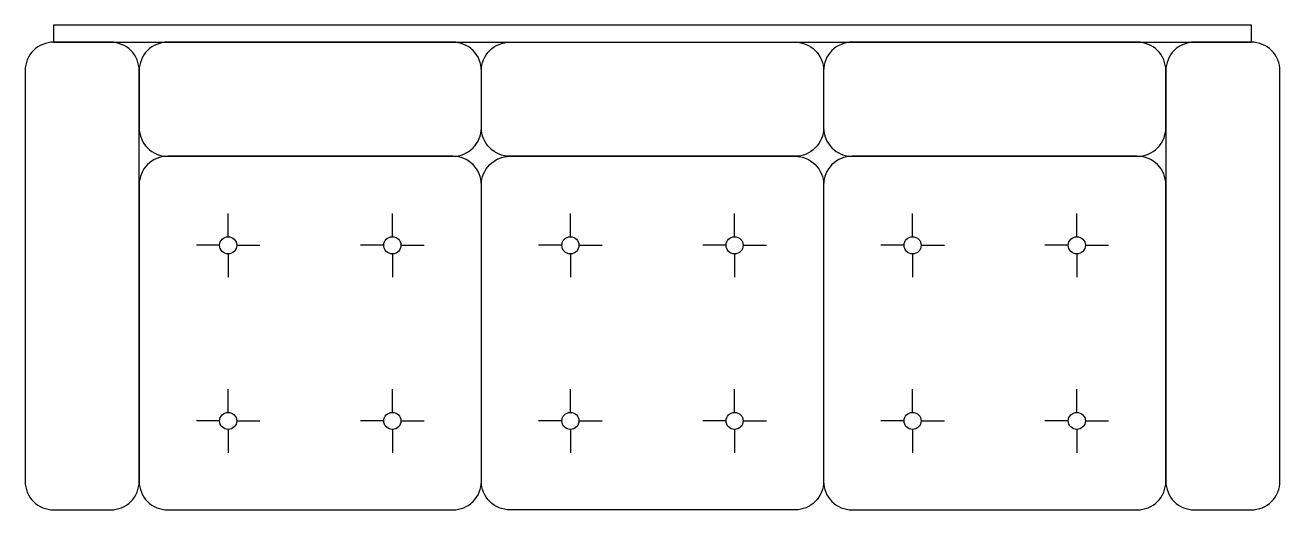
# Model space of a CAD drawing. Header units: millimetres. Extents: x -827.65 to -825.45, y 2723.29 to 2724.14.
import ezdxf

# ---------------------------------------------------------------- set-up
doc = ezdxf.new("R2010")
doc.units = ezdxf.units.MM
doc.header["$LTSCALE"] = 10
doc.layers.add('Móveis_sofás', color=2, linetype='Continuous')

msp = doc.modelspace()

# ---------------------------------------------------------------- linework, layer by layer
at = {"layer": 'Móveis_sofás', "color": 1}
for p, q in [((-827.2932, 2723.7668), (-827.2932, 2723.8076)), ((-827.0053, 2723.7668), (-827.0053, 2723.8076)), ((-826.6932, 2723.7668), (-826.6932, 2723.8076)), ((-826.4053, 2723.7668), (-826.4053, 2723.8076)), ((-826.0932, 2723.7668), (-826.0932, 2723.8076)), ((-825.8053, 2723.7668), (-825.8053, 2723.8076)), ((-827.3082, 2723.7518), (-827.3489, 2723.7518)), ((-827.2932, 2723.7368), (-827.2932, 2723.696)), ((-827.2782, 2723.7518), (-827.2374, 2723.7518)), ((-827.0203, 2723.7518), (-827.0611, 2723.7518)), ((-827.0053, 2723.7368), (-827.0053, 2723.696)), ((-826.9903, 2723.7518), (-826.9495, 2723.7518)), ((-826.7082, 2723.7518), (-826.7489, 2723.7518)), ((-826.6932, 2723.7368), (-826.6932, 2723.696)), ((-826.6782, 2723.7518), (-826.6374, 2723.7518)), ((-826.4203, 2723.7518), (-826.4611, 2723.7518)), ((-826.4053, 2723.7368), (-826.4053, 2723.696)), ((-826.3903, 2723.7518), (-826.3495, 2723.7518)), ((-826.1082, 2723.7518), (-826.1489, 2723.7518)), ((-826.0932, 2723.7368), (-826.0932, 2723.696)), ((-826.0782, 2723.7518), (-826.0374, 2723.7518)), ((-825.8203, 2723.7518), (-825.8611, 2723.7518)), ((-825.8053, 2723.7368), (-825.8053, 2723.696)), ((-825.7903, 2723.7518), (-825.7495, 2723.7518)), ((-827.2932, 2723.4589), (-827.2932, 2723.4997)), ((-827.0053, 2723.4589), (-827.0053, 2723.4997)), ((-826.6932, 2723.4589), (-826.6932, 2723.4997)), ((-826.4053, 2723.4589), (-826.4053, 2723.4997)), ((-826.0932, 2723.4589), (-826.0932, 2723.4997)), ((-825.8053, 2723.4589), (-825.8053, 2723.4997)), ((-827.3082, 2723.4439), (-827.3489, 2723.4439)), ((-827.2932, 2723.4289), (-827.2932, 2723.3882)), ((-827.2782, 2723.4439), (-827.2374, 2723.4439)), ((-827.0203, 2723.4439), (-827.0611, 2723.4439)), ((-827.0053, 2723.4289), (-827.0053, 2723.3882)), ((-826.9903, 2723.4439), (-826.9495, 2723.4439)), ((-826.7082, 2723.4439), (-826.7489, 2723.4439)), ((-826.6932, 2723.4289), (-826.6932, 2723.3882)), ((-826.6782, 2723.4439), (-826.6374, 2723.4439)), ((-826.4203, 2723.4439), (-826.4611, 2723.4439)), ((-826.4053, 2723.4289), (-826.4053, 2723.3882)), ((-826.3903, 2723.4439), (-826.3495, 2723.4439)), ((-826.1082, 2723.4439), (-826.1489, 2723.4439)), ((-826.0932, 2723.4289), (-826.0932, 2723.3882)), ((-826.0782, 2723.4439), (-826.0374, 2723.4439)), ((-825.8203, 2723.4439), (-825.8611, 2723.4439)), ((-825.8053, 2723.4289), (-825.8053, 2723.3882)), ((-825.7903, 2723.4439), (-825.7495, 2723.4439))]:
    msp.add_line(p, q, dxfattribs=at)
msp.add_lwpolyline([(-825.4992, 2724.1379), (-827.5992, 2724.1379), (-827.5992, 2724.1079), (-827.4992, 2724.1079), (-827.3992, 2724.1079), (-825.6992, 2724.1079), (-825.5992, 2724.1079), (-825.4992, 2724.1079)], close=True, dxfattribs=at)
at = {"layer": 'Móveis_sofás'}
for points in [[(-827.4492, 2723.3379), (-827.4492, 2723.9079), (-827.4492, 2724.0579, 0.414214), (-827.4992, 2724.1079), (-827.5992, 2724.1079, 0.414214), (-827.6492, 2724.0579), (-827.6492, 2723.3379, 0.414214), (-827.5992, 2723.2879), (-827.4992, 2723.2879, 0.414214)], [(-826.8492, 2723.9579), (-826.8492, 2724.0579, 0.414214), (-826.8992, 2724.1079), (-827.3992, 2724.1079, 0.414214), (-827.4492, 2724.0579), (-827.4492, 2723.9579, 0.414214), (-827.3992, 2723.9079), (-826.8992, 2723.9079, 0.414214)], [(-826.8492, 2723.9579), (-826.8492, 2724.0579, -0.414214), (-826.7992, 2724.1079), (-826.2992, 2724.1079, -0.414214), (-826.2492, 2724.0579), (-826.2492, 2723.9579, -0.414214), (-826.2992, 2723.9079), (-826.7992, 2723.9079, -0.414214)], [(-825.6492, 2723.9579), (-825.6492, 2724.0579, 0.414214), (-825.6992, 2724.1079), (-826.1992, 2724.1079, 0.414214), (-826.2492, 2724.0579), (-826.2492, 2723.9579, 0.414214), (-826.1992, 2723.9079), (-825.6992, 2723.9079, 0.414214)], [(-825.4492, 2723.3379), (-825.4492, 2724.0579, 0.414214), (-825.4992, 2724.1079), (-825.5992, 2724.1079, 0.414214), (-825.6492, 2724.0579), (-825.6492, 2723.3379, 0.414214), (-825.5992, 2723.2879), (-825.4992, 2723.2879, 0.414214)], [(-826.8492, 2723.3379), (-826.8492, 2723.8579, 0.414214), (-826.8992, 2723.9079), (-827.3992, 2723.9079, 0.414214), (-827.4492, 2723.8579), (-827.4492, 2723.3379, 0.414214), (-827.3992, 2723.2879), (-826.8992, 2723.2879, 0.414214)], [(-826.8492, 2723.3379), (-826.8492, 2723.8579, -0.414214), (-826.7992, 2723.9079), (-826.2992, 2723.9079, -0.414214), (-826.2492, 2723.8579), (-826.2492, 2723.3379, -0.414214), (-826.2992, 2723.2879), (-826.7992, 2723.2879, -0.414214)], [(-825.6492, 2723.3379), (-825.6492, 2723.8579, 0.414214), (-825.6992, 2723.9079), (-826.1992, 2723.9079, 0.414214), (-826.2492, 2723.8579), (-826.2492, 2723.3379, 0.414214), (-826.1992, 2723.2879), (-825.6992, 2723.2879, 0.414214)]]:
    msp.add_lwpolyline(points, format="xyb", close=True, dxfattribs=at)
at = {"layer": 'Móveis_sofás', "color": 1}
for centre in [(-827.2932, 2723.7518), (-827.0053, 2723.7518), (-826.6932, 2723.7518), (-826.4053, 2723.7518), (-826.0932, 2723.7518), (-825.8053, 2723.7518), (-827.2932, 2723.4439), (-827.0053, 2723.4439), (-826.6932, 2723.4439), (-826.4053, 2723.4439), (-826.0932, 2723.4439), (-825.8053, 2723.4439)]:
    msp.add_circle(centre, 0.015, dxfattribs=at)

doc.saveas('drawing.dxf')
